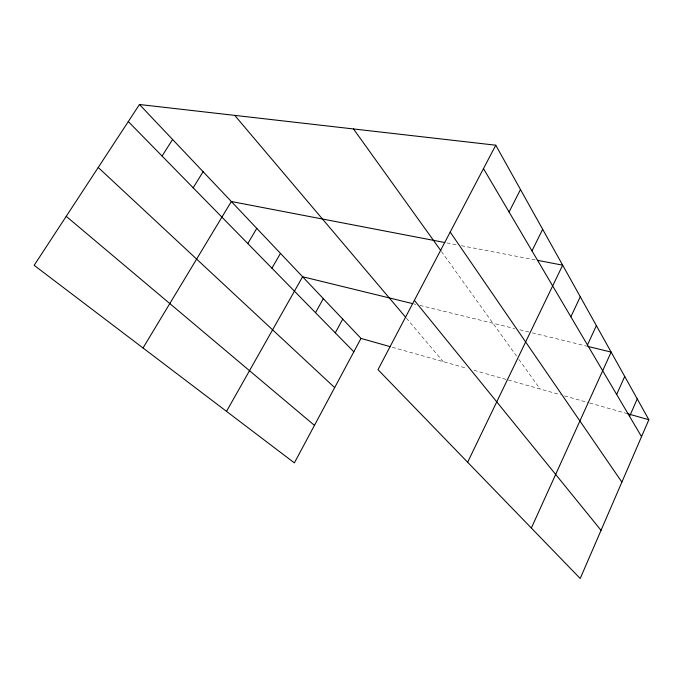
<?xml version="1.0" encoding="UTF-8"?>
<svg xmlns="http://www.w3.org/2000/svg" width="683" height="683" viewBox="0 0 683 683"><rect width="100%" height="100%" fill="white"/><g stroke="black" fill="none" stroke-linecap="round" stroke-linejoin="round"><path stroke-width="0.51" stroke-dasharray="3.42 2.56" d="M446.913 242.935L456.244 244.727M461.426 245.718L536.633 260.172M413.83 303.909L415.879 304.413M419.977 305.412L514.658 328.532M519.84 329.795L530.187 332.322M532.262 332.834L586.782 346.144M392.315 347.263L466.83 368.308M474.011 370.34L506.291 379.458M508.34 380.03L560.419 394.74M564.474 395.884L588.695 402.731M589.694 403.013L626.823 413.497M406.411 318.176L443.207 361.64M441.414 251.455L516.468 356.031M518.884 359.395L540.142 389.011"/><path stroke-width="1.02" d="M495.764 145.206L648.85 419.721L580.217 578.501L378.006 369.665L495.764 145.206L139.469 104.499L34.15 265.32L294.373 462.886L361 338.418L139.469 104.499M629.581 416.382L637.248 398.906M616.672 394.484L624.714 376.435M531.348 528.036L611.14 352.095L587.798 346.392M587.465 344.941L596.387 325.637M570.86 316.784L580.285 296.781M467.642 462.237L562.664 265.175L537.675 260.368M531.997 250.874L542.661 229.309M509.066 211.986L520.489 189.541M335.268 332.843L342.738 319.132M315.512 312.677L323.307 298.616M226.517 411.371L302.595 276.743L412.805 303.662M271.928 268.18L280.465 253.376M247.809 243.566L256.774 228.361M143.02 347.98L231.341 201.511L444.838 242.533M193.178 187.791L203.124 171.706M162.067 156.031L172.594 139.477M361 338.418L390.283 346.691M627.831 413.778L648.85 419.721M66.225 216.34L314.453 425.372M98.224 167.48L334.67 387.611M128.293 121.557L353.837 351.805M234.73 115.384L405.728 317.364M414.359 300.366L601.04 530.332M353.487 128.95L440.8 250.601M450.191 232.066L621.88 482.121M483.487 168.607L641.533 436.65"/></g></svg>
